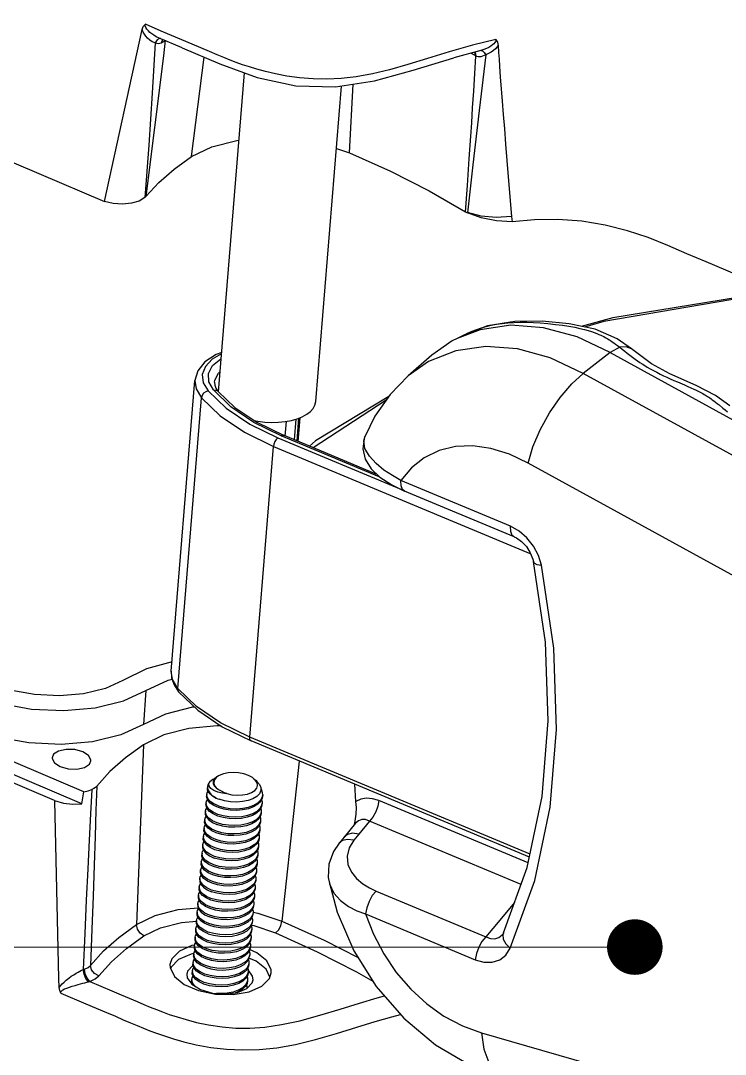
# Model space of a CAD drawing. Header units: millimetres. Extents: x 4697 to 5264, y 321 to 714.
# Drawn here: x 4830.36 to 4850.18, y 374.8 to 403.86 of the extents above; entities that cross this region are included whole.
import ezdxf

# ---------------------------------------------------------------- set-up
doc = ezdxf.new("R2010")
doc.units = ezdxf.units.MM
doc.layers.add('from', color=7, linetype='Continuous', lineweight=13)
doc.styles.add('wuwei', font='SimSun.ttf', dxfattribs={"width": 0.8, "oblique": 10})
doc.dimstyles.new('wuwei', dxfattribs={"dimscale": 2.5, "dimtxt": 2.5, "dimasz": 1.5, "dimexe": 0.3, "dimexo": 0.3, "dimgap": 0.5, "dimtad": 1, "dimdsep": 46, "dimtxsty": 'wuwei', "dimcen": 0, "dimclrd": 42, "dimclre": 82, "dimclrt": 82, "dimazin": 2, "dimtfac": 1, "dimtofl": 0, "dimtmove": 0, "dimatfit": 3, "dimfxl": 0, "dimlwd": 5, "dimlwe": 5, "dimarcsym": 0})

# ---------------------------------------------------------------- blocks, each defined once
blk = doc.blocks.new('A$C41F52299')
at = {"color": 7, "linetype": 'Continuous'}
for p, q in [((66.039, 118.568), (65.225, 118.915)), ((63.137, 109.855), (65.054, 118.64)), ((67.613, 117.899), (66.039, 118.568)), ((65.718, 117.962), (65.577, 118.025)), ((65.826, 118.112), (65.718, 117.962)), ((65.809, 117.933), (65.718, 117.962)), ((65.894, 118.227), (65.779, 118.281)), ((65.891, 117.924), (65.809, 117.933)), ((65.95, 118.185), (65.826, 118.112)), ((67.101, 117.713), (65.894, 118.227)), ((65.991, 118.186), (65.95, 118.185)), ((66.098, 118.129), (66.028, 117.953)), ((66.154, 118.026), (66.028, 117.953)), ((66.221, 118.088), (66.154, 118.026)), ((81.951, 117.844), (80.77, 117.508)), ((83.141, 118.13), (81.951, 117.844)), ((82.387, 117.576), (80.999, 117.205)), ((82.092, 117.311), (81.87, 117.438)), ((82.055, 117.495), (82.092, 117.311)), ((82.085, 117.477), (82.128, 117.29)), ((82.309, 117.555), (82.308, 117.555)), ((82.555, 117.479), (82.637, 117.354)), ((67.59, 112.151), (68.225, 117.235)), ((82.18, 117.268), (82.128, 117.29)), ((68.967, 100.127), (70.297, 116.431)), ((73.944, 99.638), (75.258, 115.757)), ((75.662, 112.342), (75.848, 115.85)), ((81.79, 112.038), (81.868, 113.201)), ((65.399, 112.734), (65.2, 110.053)), ((74.998, 112.563), (75.662, 112.342)), ((81.696, 110.666), (81.79, 112.038)), ((81.974, 111.729), (81.705, 109.279)), ((81.603, 109.333), (81.696, 110.666)), ((83.869, 110.1), (83.949, 109.083)), ((83.975, 108.816), (83.18, 108.867)), ((82.343, 103.298), (81.163, 102.854)), ((81.549, 103.046), (81.696, 103.117)), ((81.549, 103.046), (81.163, 102.854)), ((79.881, 101.999), (78.662, 100.94)), ((89.002, 102.127), (87.62, 101.065)), ((89.49, 102.4), (89.002, 102.127)), ((90.083, 102.318), (90.081, 102.319)), ((62.073, 79.675), (13.181, 100.482)), ((66.549, 85.843), (67.76, 100.704)), ((68.757, 100.623), (68.77, 100.47)), ((68.77, 100.47), (68.834, 100.31)), ((61.975, 79.057), (12.255, 100.215)), ((68.432, 100.174), (69.354, 99.286)), ((69.601, 99.357), (68.705, 100.221)), ((68.834, 100.31), (68.948, 100.145)), ((68.948, 100.145), (69.799, 99.326)), ((66.878, 84.958), (68.09, 99.819)), ((70.777, 98.563), (69.601, 99.357)), ((77.532, 99.694), (73.804, 97.268)), ((69.799, 99.326), (70.921, 98.569)), ((72.172, 97.88), (70.777, 98.563)), ((70.921, 98.569), (72.282, 97.903)), ((72.378, 97.863), (72.44, 98.616)), ((72.856, 97.663), (72.943, 98.734)), ((73.058, 98.774), (72.964, 97.618)), ((73.126, 98.802), (73.027, 97.592)), ((72, 97.766), (78.29, 95.14)), ((77.19, 95.786), (72.172, 97.88)), ((77.031, 95.921), (72.282, 97.903)), ((76.451, 97.832), (76.452, 97.835)), ((70.563, 82.471), (71.775, 97.332)), ((71.775, 97.332), (84.933, 91.839)), ((77.031, 95.921), (77.035, 95.935)), ((77.827, 95.362), (78.478, 95.05)), ((83.9, 93.25), (78.291, 95.591)), ((84.088, 92.709), (78.478, 95.05)), ((85.071, 91.446), (85.071, 91.445)), ((66.693, 85.14), (66.928, 84.787)), ((65.256, 84.85), (65.125, 83.122)), ((67.834, 84.037), (66.878, 84.958)), ((69.149, 83.006), (70.629, 82.281)), ((84.896, 76.488), (70.563, 82.471)), ((65.138, 82.085), (64.774, 72.888)), ((84.865, 76.339), (70.629, 82.281)), ((60.576, 79.232), (55.226, 81.502)), ((73.099, 81.25), (72.207, 73.064)), ((68.962, 80.492), (68.851, 80.412)), ((68.912, 80.463), (68.872, 80.437)), ((70.848, 80.275), (70.775, 80.344)), ((70.775, 80.344), (70.892, 80.248)), ((70.938, 80.138), (70.848, 80.275)), ((70.963, 79.998), (70.938, 80.138)), ((75.997, 79.175), (75.934, 80.067)), ((68.367, 79.539), (68.36, 79.453)), ((68.368, 79.478), (68.367, 79.539)), ((68.422, 79.33), (68.368, 79.478)), ((71.128, 79.273), (71.212, 79.443)), ((71.218, 79.436), (71.205, 79.359)), ((71.212, 79.443), (71.225, 79.522)), ((71.225, 79.522), (71.218, 79.436)), ((68.332, 79.109), (68.325, 79.023)), ((68.333, 79.048), (68.332, 79.109)), ((68.387, 78.9), (68.333, 79.048)), ((71.183, 79.006), (71.163, 78.904)), ((71.19, 79.092), (71.17, 78.99)), ((71.19, 79.092), (71.183, 79.006)), ((84.802, 76.042), (77.171, 79.227)), ((68.262, 78.25), (68.255, 78.164)), ((68.263, 78.19), (68.262, 78.25)), ((68.297, 78.68), (68.29, 78.594)), ((68.29, 78.594), (68.291, 78.533)), ((68.298, 78.619), (68.297, 78.68)), ((68.352, 78.471), (68.298, 78.619)), ((69.209, 78.442), (68.93, 78.522)), ((71.12, 78.233), (71.1, 78.131)), ((71.12, 78.233), (71.113, 78.147)), ((71.148, 78.577), (71.128, 78.474)), ((71.155, 78.663), (71.135, 78.56)), ((71.155, 78.663), (71.148, 78.577)), ((68.227, 77.821), (68.22, 77.735)), ((68.228, 77.76), (68.227, 77.821)), ((68.282, 77.612), (68.228, 77.76)), ((68.316, 78.042), (68.263, 78.19)), ((68.65, 78.114), (68.888, 78.007)), ((69.174, 78.012), (68.895, 78.093)), ((71.078, 77.718), (71.058, 77.615)), ((71.085, 77.804), (71.065, 77.701)), ((71.085, 77.804), (71.078, 77.718)), ((71.113, 78.148), (71.094, 78.049)), ((75.965, 78.066), (75.392, 77.365)), ((75.921, 78.012), (75.952, 78.172)), ((76.683, 78.181), (76.137, 77.512)), ((84.439, 74.944), (76.683, 78.181)), ((68.192, 77.391), (68.185, 77.305)), ((68.193, 77.33), (68.192, 77.391)), ((68.247, 77.182), (68.193, 77.33)), ((69.104, 77.153), (68.825, 77.234)), ((69.139, 77.583), (68.86, 77.663)), ((71.043, 77.288), (71.023, 77.186)), ((71.05, 77.374), (71.03, 77.272)), ((71.05, 77.374), (71.043, 77.288)), ((75.392, 77.365), (75.137, 77.051)), ((76.137, 77.512), (75.883, 77.201)), ((68.157, 76.961), (68.15, 76.876)), ((68.15, 76.876), (68.15, 76.83)), ((68.158, 76.901), (68.157, 76.961)), ((68.212, 76.753), (68.158, 76.901)), ((69.069, 76.723), (68.79, 76.804)), ((71.008, 76.859), (70.988, 76.756)), ((71.015, 76.945), (70.995, 76.842)), ((71.015, 76.945), (71.008, 76.859)), ((68.087, 76.102), (68.08, 76.017)), ((68.088, 76.042), (68.087, 76.102)), ((68.122, 76.532), (68.115, 76.446)), ((68.505, 76.399), (68.748, 76.289)), ((69.034, 76.294), (68.755, 76.375)), ((70.973, 76.429), (70.954, 76.333)), ((70.98, 76.515), (70.96, 76.413)), ((70.98, 76.515), (70.973, 76.429)), ((68.052, 75.673), (68.045, 75.587)), ((68.053, 75.612), (68.052, 75.673)), ((68.106, 75.464), (68.053, 75.612)), ((68.141, 75.894), (68.088, 76.042)), ((68.999, 75.864), (68.72, 75.945)), ((70.903, 75.57), (70.882, 75.468)), ((70.91, 75.656), (70.889, 75.554)), ((70.91, 75.656), (70.903, 75.57)), ((70.938, 76), (70.918, 75.897)), ((70.945, 76.086), (70.925, 75.983)), ((70.945, 76.086), (70.938, 76)), ((68.017, 75.243), (68.01, 75.158)), ((68.01, 75.158), (68.016, 75.068)), ((68.018, 75.182), (68.017, 75.243)), ((68.071, 75.035), (68.018, 75.182)), ((68.929, 75.005), (68.65, 75.086)), ((68.964, 75.435), (68.685, 75.516)), ((70.868, 75.141), (70.847, 75.038)), ((70.875, 75.227), (70.854, 75.124)), ((70.875, 75.227), (70.868, 75.141)), ((74.617, 75.072), (74.618, 75.069)), ((74.618, 75.069), (74.642, 74.967)), ((83.882, 71.676), (85.137, 75.137)), ((67.982, 74.814), (67.975, 74.728)), ((67.988, 74.725), (67.982, 74.814)), ((68.381, 74.672), (68.608, 74.571)), ((68.894, 74.576), (68.615, 74.656)), ((70.833, 74.711), (70.813, 74.61)), ((70.84, 74.797), (70.819, 74.695)), ((70.84, 74.797), (70.833, 74.711)), ((77.026, 74.595), (82.636, 72.254)), ((67.947, 74.384), (67.94, 74.299)), ((67.948, 74.323), (67.947, 74.384)), ((68.001, 74.176), (67.948, 74.323)), ((68.859, 74.146), (68.58, 74.227)), ((70.798, 74.282), (70.777, 74.179)), ((70.805, 74.368), (70.784, 74.265)), ((70.805, 74.368), (70.798, 74.282)), ((66.905, 73.651), (67.917, 73.746)), ((67.877, 73.525), (67.87, 73.439)), ((67.878, 73.464), (67.877, 73.525)), ((67.931, 73.317), (67.878, 73.464)), ((67.912, 73.955), (67.905, 73.869)), ((67.905, 73.869), (67.906, 73.808)), ((67.913, 73.894), (67.912, 73.955)), ((67.966, 73.746), (67.913, 73.894)), ((68.824, 73.717), (68.545, 73.797)), ((70.735, 73.509), (70.714, 73.406)), ((70.735, 73.509), (70.728, 73.423)), ((70.763, 73.852), (70.742, 73.75)), ((70.77, 73.938), (70.749, 73.836)), ((70.77, 73.938), (70.763, 73.852)), ((67.075, 72.996), (67.845, 73.068)), ((67.842, 73.096), (67.835, 73.01)), ((67.845, 73.02), (67.842, 73.096)), ((67.903, 72.876), (67.845, 73.02)), ((68.265, 73.39), (68.503, 73.282)), ((68.754, 72.858), (68.475, 72.938)), ((68.789, 73.287), (68.51, 73.368)), ((70.7, 73.079), (70.679, 72.977)), ((70.7, 73.079), (70.693, 72.993)), ((70.728, 73.423), (70.707, 73.32)), ((76.484, 73.434), (82.094, 71.092)), ((67.807, 72.666), (67.8, 72.58)), ((67.808, 72.605), (67.807, 72.666)), ((67.861, 72.458), (67.808, 72.605)), ((68.719, 72.428), (68.44, 72.509)), ((70.658, 72.564), (70.637, 72.461)), ((70.665, 72.65), (70.644, 72.547)), ((70.665, 72.65), (70.658, 72.564)), ((83.542, 72.466), (83.542, 72.466)), ((67.772, 72.237), (67.765, 72.151)), ((67.773, 72.176), (67.772, 72.237)), ((67.826, 72.028), (67.773, 72.176)), ((68.684, 71.999), (68.405, 72.079)), ((70.623, 72.134), (70.602, 72.032)), ((70.63, 72.22), (70.609, 72.118)), ((70.63, 72.22), (70.623, 72.134)), ((83.498, 72.394), (83.498, 72.394)), ((67.702, 71.378), (67.695, 71.292)), ((67.703, 71.319), (67.702, 71.378)), ((67.737, 71.807), (67.73, 71.721)), ((67.738, 71.746), (67.737, 71.807)), ((67.791, 71.599), (67.738, 71.746)), ((68.649, 71.569), (68.37, 71.65)), ((70.56, 71.361), (70.539, 71.259)), ((70.56, 71.361), (70.553, 71.275)), ((70.588, 71.705), (70.567, 71.602)), ((70.595, 71.79), (70.574, 71.688)), ((70.595, 71.79), (70.588, 71.705)), ((66.48, 70.844), (66.485, 70.689)), ((66.928, 71.102), (66.539, 70.712)), ((67.667, 70.948), (67.66, 70.862)), ((67.668, 70.887), (67.667, 70.948)), ((67.721, 70.74), (67.668, 70.887)), ((67.755, 71.17), (67.703, 71.319)), ((68.614, 71.14), (68.335, 71.22)), ((70.518, 70.846), (70.497, 70.743)), ((70.525, 70.931), (70.504, 70.829)), ((70.525, 70.931), (70.518, 70.846)), ((66.485, 70.689), (66.709, 70.231)), ((66.539, 70.712), (66.513, 70.631)), ((67.343, 70.347), (67.362, 70.165)), ((67.632, 70.519), (67.625, 70.433)), ((67.633, 70.458), (67.632, 70.519)), ((67.686, 70.31), (67.633, 70.458)), ((68.544, 70.281), (68.265, 70.361)), ((68.579, 70.71), (68.3, 70.791)), ((70.483, 70.416), (70.462, 70.314)), ((70.49, 70.502), (70.469, 70.399)), ((70.709, 70.244), (70.476, 70.574)), ((70.49, 70.502), (70.483, 70.416)), ((71.594, 70.208), (71.4, 70.605)), ((71.569, 70.127), (71.662, 70.423)), ((60.821, 69.668), (60.808, 70.14)), ((62.318, 69.963), (62.391, 69.98)), ((62.391, 69.98), (63.508, 69.505)), ((66.709, 70.231), (67.217, 69.822)), ((67.217, 69.822), (67.95, 69.51)), ((67.362, 70.165), (67.596, 69.835)), ((67.597, 70.089), (67.59, 70.003)), ((67.596, 69.835), (68.048, 69.561)), ((67.598, 70.028), (67.597, 70.089)), ((67.651, 69.88), (67.598, 70.028)), ((67.623, 69.819), (67.633, 69.829)), ((67.773, 69.738), (67.651, 69.88)), ((68.509, 69.851), (68.23, 69.932)), ((70.448, 69.987), (70.427, 69.884)), ((70.455, 70.072), (70.434, 69.97)), ((70.455, 70.072), (70.448, 69.987)), ((70.73, 70.071), (70.709, 70.244)), ((71.179, 69.737), (71.569, 70.127)), ((60.903, 69.384), (62.179, 68.841)), ((63.508, 69.505), (63.989, 69.301)), ((67.95, 69.51), (68.817, 69.334)), ((70.536, 69.455), (71.179, 69.737)), ((62.179, 68.841), (63.238, 68.39))]:
    blk.add_line(p, q, dxfattribs=at)
for points in [[(12.433, 131.433), (46.321, 117.012), (63.137, 109.855)], [(65.054, 118.64), (65.119, 118.808), (65.225, 118.915)], [(65.779, 118.281), (65.657, 118.352), (65.551, 118.425), (65.459, 118.499), (65.377, 118.577), (65.305, 118.66), (65.249, 118.747), (65.22, 118.834), (65.225, 118.915)], [(65.577, 118.025), (65.451, 118.11), (65.342, 118.205), (65.252, 118.304), (65.175, 118.407), (65.109, 118.518), (65.054, 118.64)], [(66.246, 118.111), (66.145, 117.302), (65.254, 110.108)], [(65.718, 117.962), (65.574, 115.399), (65.399, 112.734)], [(66.028, 117.953), (65.964, 117.931), (65.891, 117.924)], [(80.77, 117.508), (79.662, 117.165), (78.648, 116.854), (77.713, 116.592), (76.839, 116.385), (76.014, 116.236), (75.235, 116.145), (74.503, 116.108), (73.801, 116.119), (73.115, 116.174), (72.467, 116.264), (71.884, 116.377), (71.375, 116.498), (70.933, 116.619), (70.547, 116.736), (70.2, 116.85), (69.877, 116.965), (69.56, 117.084), (69.237, 117.212), (68.891, 117.355), (68.509, 117.516), (67.613, 117.899)], [(83.141, 118.13), (83.14, 118.084), (83.126, 118.033), (83.095, 117.977), (83.045, 117.918), (82.975, 117.857), (82.889, 117.796), (82.786, 117.736), (82.667, 117.678), (82.533, 117.623), (82.387, 117.576)], [(83.141, 118.13), (83.23, 118.009), (83.27, 117.835)], [(67.101, 117.713), (69.034, 116.891), (70.941, 116.197), (72.924, 115.768), (74.951, 115.709), (76.938, 116.02), (78.916, 116.567), (80.999, 117.205)], [(82.637, 117.354), (82.289, 114.509), (81.974, 111.729)], [(82.637, 117.354), (82.55, 117.311), (82.463, 117.279), (82.381, 117.259), (82.305, 117.251), (82.238, 117.255), (82.18, 117.268)], [(82.387, 117.576), (82.468, 117.556), (82.555, 117.479)], [(83.27, 117.835), (83.205, 117.744), (83.123, 117.655), (83.026, 117.57), (82.912, 117.489), (82.781, 117.416), (82.637, 117.354)], [(83.27, 117.835), (83.292, 117.479), (83.314, 117.125), (83.336, 116.769)], [(81.868, 113.201), (81.913, 113.879), (81.963, 114.639), (82.018, 115.494), (82.075, 116.407), (82.128, 117.29)], [(82.128, 117.29), (82.11, 117.3), (82.092, 117.311)], [(83.336, 116.769), (83.377, 116.214), (83.423, 115.619), (83.473, 114.982), (83.527, 114.299), (83.586, 113.567), (83.65, 112.784), (83.718, 111.947), (83.869, 110.1)], [(67.59, 112.151), (68.622, 112.65), (69.904, 112.979), (70.016, 112.99)], [(65.254, 110.108), (65.914, 110.827), (66.694, 111.509), (67.59, 112.151)], [(75.662, 112.342), (77.755, 111.398), (79.738, 110.393), (81.603, 109.333)], [(65.2, 110.053), (64.91, 109.88), (64.511, 109.763), (64.054, 109.721), (63.581, 109.754), (63.137, 109.855)], [(65.254, 110.108), (65.237, 110.089), (65.219, 110.071), (65.2, 110.053)], [(81.603, 109.333), (81.636, 109.314), (81.67, 109.296), (81.705, 109.279)], [(83.18, 108.867), (82.39, 109.028), (81.705, 109.279)], [(83.954, 109.083), (83.157, 109.042), (82.39, 109.111), (81.706, 109.285)], [(83.949, 109.083), (83.96, 108.949), (83.975, 108.816)], [(103.396, 102.729), (94.918, 106.337), (93.907, 106.767), (92.918, 107.188), (91.937, 107.606), (90.939, 108.008), (89.877, 108.361), (88.741, 108.648), (87.541, 108.848), (86.316, 108.941), (85.123, 108.925), (83.975, 108.816)], [(97.508, 105.072), (95.504, 104.942), (89.13, 103.913), (87.516, 103.472)], [(97.509, 104.988), (95.158, 104.824), (88.667, 103.721), (87.684, 103.438)], [(90.083, 102.318), (89.359, 102.836), (88.225, 103.328), (86.903, 103.597), (85.517, 103.729), (84.124, 103.728), (82.728, 103.503), (81.549, 103.044)], [(82.903, 103.53), (83.181, 103.583), (83.465, 103.623)], [(83.465, 103.623), (83.758, 103.651), (84.067, 103.67), (84.395, 103.679), (84.736, 103.678), (85.072, 103.667), (85.423, 103.646), (85.811, 103.614), (86.196, 103.573), (86.553, 103.528), (86.885, 103.477), (87.185, 103.424), (87.449, 103.369), (87.677, 103.314), (87.871, 103.26), (88.039, 103.207), (88.184, 103.156), (88.309, 103.108), (88.417, 103.064), (88.51, 103.022), (88.592, 102.983), (88.665, 102.946), (88.734, 102.91), (88.801, 102.873), (88.868, 102.834), (88.94, 102.79), (89.016, 102.742), (89.095, 102.689), (89.179, 102.632), (89.27, 102.566), (89.373, 102.49), (89.49, 102.4)], [(81.696, 103.117), (81.936, 103.223), (82.178, 103.318), (82.419, 103.401)], [(89.002, 102.127), (87.302, 102.93), (85.588, 103.402), (83.916, 103.526), (82.343, 103.298)], [(82.419, 103.401), (82.653, 103.469), (82.903, 103.53)], [(81.163, 102.854), (80.92, 102.727), (79.881, 101.999)], [(69.131, 102.139), (68.843, 102.032), (68.268, 101.65), (67.905, 101.194), (67.76, 100.704)], [(69.125, 102.063), (68.641, 101.786), (68.292, 101.422), (68.138, 101.015), (68.187, 100.589), (68.432, 100.174)], [(81.1, 102.221), (79.711, 101.671), (78.662, 100.94)], [(87.62, 101.065), (85.927, 101.863), (84.26, 102.319), (82.633, 102.44), (81.1, 102.221)], [(89.002, 102.127), (102.6, 94.678), (116.315, 87.888), (130.118, 81.771), (143.976, 76.342), (157.86, 71.612), (171.738, 67.592)], [(90.081, 102.319), (89.818, 102.426), (89.49, 102.4)], [(89.49, 102.4), (89.614, 102.3), (89.74, 102.199), (89.87, 102.096), (90.004, 101.994)], [(90.004, 101.994), (90.137, 101.894), (90.267, 101.801), (90.392, 101.713), (90.514, 101.631), (90.634, 101.552), (90.76, 101.473), (90.895, 101.391), (91.043, 101.304), (91.204, 101.213), (91.376, 101.122), (91.553, 101.032), (91.727, 100.948), (91.896, 100.869), (92.071, 100.79), (92.254, 100.71), (92.439, 100.63)], [(95.11, 99.414), (94.379, 99.941), (93.399, 100.447), (92.048, 101.04), (91.105, 101.559), (90.081, 102.319)], [(68.705, 100.221), (68.467, 100.64), (68.451, 101.069), (68.66, 101.469), (69.08, 101.814), (69.106, 101.825)], [(68.757, 100.623), (68.774, 100.728), (68.96, 101.083), (69.051, 101.158)], [(78.662, 100.94), (77.74, 99.994), (76.968, 98.882), (76.451, 97.832)], [(84.794, 96.474), (85.044, 97.306), (85.419, 98.18), (85.894, 99.043), (86.442, 99.843), (87.029, 100.531), (87.62, 101.065)], [(170.403, 66.51), (156.517, 70.533), (142.626, 75.265), (128.759, 80.698), (114.949, 86.818), (101.226, 93.612), (87.62, 101.065)], [(67.76, 100.704), (67.817, 100.281), (68.09, 99.819)], [(92.439, 100.63), (92.802, 100.475), (92.971, 100.402), (93.128, 100.333), (93.27, 100.268), (93.393, 100.21), (93.5, 100.158), (93.591, 100.111), (93.671, 100.07), (93.741, 100.031), (93.805, 99.995), (93.864, 99.96), (93.921, 99.925), (93.979, 99.888), (94.036, 99.85), (94.094, 99.811), (94.154, 99.768), (94.22, 99.72), (94.295, 99.664), (94.378, 99.601), (94.467, 99.531), (94.561, 99.458)], [(68.432, 100.174), (68.309, 100.131), (68.2, 100.048), (68.123, 99.939), (68.09, 99.819)], [(68.705, 100.221), (68.825, 100.218), (68.923, 100.171), (68.948, 100.145)], [(77.67, 99.892), (73.919, 97.616), (73.621, 97.344)], [(68.09, 99.819), (69.046, 98.898), (70.288, 98.06), (71.775, 97.332)], [(70.788, 98.659), (70.973, 98.622), (71.327, 98.579), (71.682, 98.561), (72.033, 98.57), (72.373, 98.604), (72.693, 98.663), (72.988, 98.747), (73.252, 98.852), (73.48, 98.978), (73.666, 99.121), (73.807, 99.279), (73.9, 99.449), (73.944, 99.638)], [(94.561, 99.458), (94.765, 99.296), (94.879, 99.206), (95.004, 99.108)], [(69.354, 99.286), (70.565, 98.469), (72, 97.766)], [(72, 97.766), (71.921, 97.692), (71.851, 97.583), (71.8, 97.457), (71.775, 97.332)], [(72.172, 97.88), (72.246, 97.909), (72.282, 97.903)], [(76.452, 97.835), (76.411, 97.721), (76.345, 97.203), (76.468, 96.678), (76.768, 96.191), (77.218, 95.759), (77.827, 95.362)], [(78.291, 95.591), (77.857, 95.839), (77.426, 96.126), (77.023, 96.457), (76.684, 96.828), (76.457, 97.228), (76.4, 97.624), (76.451, 97.832)], [(84.794, 96.474), (83.84, 96.936), (82.898, 97.23), (81.97, 97.36), (81.078, 97.323), (80.245, 97.121), (79.491, 96.758), (78.833, 96.244), (78.291, 95.591)], [(112.426, 82.069), (98.548, 88.94), (84.794, 96.474)], [(78.478, 95.05), (78.38, 95.129), (78.302, 95.321), (78.291, 95.591)], [(85.479, 91.261), (85.324, 91.764), (85.071, 92.241), (84.737, 92.663), (84.339, 93.006), (83.9, 93.25)], [(84.087, 92.709), (83.989, 92.787), (83.911, 92.979), (83.9, 93.25)], [(84.088, 92.709), (84.204, 92.652), (84.467, 92.468), (84.711, 92.21), (84.908, 91.902), (85.039, 91.575), (85.071, 91.446)], [(83.542, 72.466), (84.754, 75.814), (85.521, 79.442), (85.831, 83.297), (85.681, 87.319), (85.071, 91.445)], [(85.071, 91.445), (85.099, 91.388), (85.24, 91.304), (85.479, 91.261)], [(85.137, 75.137), (85.934, 78.887), (86.258, 82.868), (86.106, 87.015), (85.479, 91.261)], [(66.588, 86.322), (65.289, 85.956), (64.069, 85.371)], [(66.878, 84.958), (66.606, 85.42), (66.549, 85.843)], [(66.549, 85.843), (66.569, 85.495), (66.693, 85.14)], [(64.069, 85.371), (63.185, 84.961), (62.069, 84.688), (60.838, 84.581), (59.558, 84.644), (58.294, 84.875), (57.179, 85.249)], [(65.256, 84.85), (66.396, 85.377), (66.593, 85.427)], [(56.303, 84.694), (57.753, 84.208), (59.396, 83.907), (61.059, 83.826), (62.657, 83.964), (64.106, 84.319), (65.256, 84.85)], [(66.928, 84.787), (66.893, 84.847), (66.878, 84.958)], [(66.928, 84.787), (67.901, 83.849), (69.149, 83.006)], [(70.563, 82.471), (69.076, 83.199), (67.834, 84.037)], [(67.739, 84.006), (67.642, 83.996), (66.262, 83.65), (65.125, 83.122)], [(65.125, 83.122), (63.975, 82.59), (62.526, 82.234), (60.927, 82.096), (59.263, 82.176), (57.618, 82.477), (56.167, 82.964)], [(69.098, 83.041), (68.898, 83.049), (67.453, 82.913), (66.17, 82.584), (65.138, 82.085)], [(70.629, 82.281), (70.605, 82.297), (70.569, 82.366), (70.563, 82.471)], [(65.138, 82.085), (64.213, 81.42), (63.412, 80.711), (62.74, 79.964)], [(62.029, 81.719), (61.615, 81.832), (61.172, 81.847), (60.785, 81.761), (60.529, 81.594), (60.451, 81.419)], [(60.451, 81.419), (60.451, 81.378), (60.57, 81.153), (60.867, 80.963)], [(62.444, 81.258), (62.444, 81.305), (62.325, 81.53), (62.029, 81.719)], [(60.867, 80.963), (61.281, 80.85), (61.724, 80.836), (62.11, 80.921), (62.367, 81.088), (62.444, 81.258)], [(68.53, 80.208), (68.681, 80.314), (68.782, 80.356)], [(68.872, 80.437), (68.76, 80.337), (68.7, 80.222), (68.697, 80.102), (68.749, 79.986), (68.85, 79.876)], [(68.851, 80.412), (68.753, 80.288), (68.719, 80.152), (68.752, 80.011), (68.85, 79.876)], [(70.775, 80.344), (70.699, 80.401), (70.498, 80.507), (70.259, 80.589), (69.995, 80.64), (69.722, 80.659), (69.456, 80.644), (69.213, 80.595), (69.007, 80.516), (68.962, 80.492)], [(62.74, 79.964), (62.699, 78.738), (62.653, 77.397), (62.603, 75.933), (62.548, 74.349), (62.487, 72.647), (62.421, 70.804)], [(62.74, 79.964), (62.675, 79.899), (62.59, 79.84), (62.487, 79.789)], [(68.491, 79.614), (68.409, 79.763), (68.395, 79.882)], [(68.4, 79.941), (68.399, 79.922), (68.426, 79.769), (68.514, 79.619), (68.659, 79.478), (68.854, 79.353)], [(68.53, 80.208), (68.434, 80.07), (68.4, 79.941)], [(69.162, 79.609), (68.926, 79.663), (68.726, 79.745), (68.579, 79.846), (68.492, 79.962), (68.473, 80.086), (68.53, 80.208)], [(68.85, 79.876), (68.969, 79.795), (69.11, 79.725)], [(71.127, 79.897), (71.125, 79.736), (71.054, 79.581), (70.919, 79.442), (70.724, 79.324), (70.481, 79.234), (70.2, 79.176), (69.895, 79.153), (69.583, 79.166), (69.278, 79.214), (68.997, 79.294)], [(69.393, 79.586), (69.655, 79.53), (69.928, 79.508), (70.196, 79.519), (70.442, 79.564), (70.653, 79.639), (70.816, 79.741), (70.922, 79.863), (70.963, 79.998)], [(70.892, 80.248), (70.934, 80.211), (71.062, 80.058), (71.127, 79.897)], [(71.225, 79.522), (71.222, 79.622), (71.159, 79.803), (71.126, 79.847)], [(61.975, 79.057), (62.024, 79.362), (62.073, 79.675)], [(62.487, 79.789), (62.422, 78.553), (62.353, 77.203), (62.279, 75.731), (62.203, 74.139), (62.126, 72.431), (62.047, 70.585)], [(62.073, 79.675), (62.295, 79.724), (62.487, 79.789)], [(68.332, 79.109), (68.352, 79.194), (68.404, 79.274)], [(68.415, 79.244), (68.361, 79.392), (68.36, 79.453)], [(68.367, 79.539), (68.387, 79.623), (68.441, 79.706)], [(68.965, 78.952), (68.728, 79.059), (68.543, 79.188), (68.422, 79.33)], [(68.854, 79.353), (68.642, 79.475), (68.491, 79.614)], [(68.854, 79.353), (68.924, 79.322), (68.997, 79.294)], [(71.205, 79.359), (71.123, 79.189), (70.971, 79.036), (70.759, 78.908), (70.497, 78.811), (70.199, 78.748), (69.879, 78.723), (69.554, 78.735), (69.242, 78.784), (68.958, 78.866)], [(68.965, 78.952), (69.249, 78.87), (69.561, 78.821), (69.885, 78.809), (70.204, 78.834), (70.502, 78.896), (70.765, 78.993), (70.977, 79.121), (71.128, 79.273)], [(69.11, 79.725), (69.247, 79.647), (69.393, 79.586)], [(69.393, 79.586), (69.276, 79.594), (69.162, 79.609)], [(71.161, 79.268), (71.19, 79.166), (71.19, 79.092)], [(77.171, 79.227), (76.849, 79.325), (76.54, 79.349), (76.252, 79.298), (75.997, 79.175)], [(60.576, 79.232), (61.033, 79.096), (61.508, 79.037), (61.975, 79.057)], [(60.808, 70.14), (60.735, 73.165), (60.662, 76.191), (60.591, 79.219)], [(68.297, 78.68), (68.316, 78.764), (68.369, 78.844)], [(68.38, 78.814), (68.326, 78.962), (68.325, 79.023)], [(68.923, 78.436), (68.686, 78.544), (68.501, 78.672), (68.38, 78.814)], [(68.93, 78.522), (68.693, 78.63), (68.508, 78.758), (68.387, 78.9)], [(68.958, 78.866), (68.721, 78.973), (68.536, 79.102), (68.415, 79.244)], [(71.163, 78.904), (71.072, 78.738), (70.915, 78.591), (70.701, 78.468), (70.439, 78.375), (70.143, 78.316), (69.828, 78.293), (69.509, 78.307), (69.202, 78.356), (68.923, 78.436)], [(71.17, 78.99), (71.079, 78.824), (70.922, 78.677), (70.708, 78.554), (70.446, 78.461), (70.15, 78.402), (69.835, 78.379), (69.516, 78.393), (69.209, 78.442)], [(71.126, 78.838), (71.155, 78.736), (71.155, 78.663)], [(75.952, 78.172), (76, 78.539), (76.015, 78.877), (75.997, 79.175)], [(77.171, 79.227), (77.119, 78.942), (77.01, 78.649), (76.859, 78.385), (76.684, 78.181)], [(68.262, 78.25), (68.282, 78.335), (68.334, 78.414)], [(68.291, 78.533), (68.344, 78.385), (68.466, 78.243), (68.65, 78.114)], [(68.895, 78.093), (68.658, 78.2), (68.473, 78.329), (68.352, 78.471)], [(71.128, 78.474), (71.037, 78.309), (70.88, 78.161), (70.666, 78.038), (70.404, 77.945), (70.108, 77.886), (69.793, 77.864), (69.474, 77.877), (69.167, 77.926), (68.888, 78.007)], [(71.135, 78.56), (71.044, 78.395), (70.887, 78.247), (70.673, 78.124), (70.411, 78.031), (70.115, 77.972), (69.8, 77.95), (69.481, 77.963), (69.174, 78.012)], [(71.091, 78.408), (71.12, 78.307), (71.12, 78.233)], [(76.683, 78.181), (76.486, 78.254), (76.295, 78.259), (76.12, 78.198), (75.965, 78.066)], [(68.275, 77.526), (68.221, 77.674), (68.22, 77.735)], [(68.227, 77.821), (68.246, 77.905), (68.299, 77.985)], [(68.31, 77.955), (68.256, 78.103), (68.255, 78.164)], [(68.853, 77.577), (68.616, 77.685), (68.431, 77.813), (68.31, 77.955)], [(68.86, 77.663), (68.622, 77.771), (68.438, 77.899), (68.316, 78.042)], [(71.094, 78.049), (71.004, 77.882), (70.85, 77.735), (70.636, 77.611), (70.369, 77.516), (70.068, 77.456), (69.756, 77.434), (69.44, 77.448), (69.132, 77.497), (68.853, 77.577)], [(71.065, 77.701), (70.974, 77.536), (70.817, 77.388), (70.603, 77.265), (70.341, 77.172), (70.045, 77.113), (69.73, 77.091), (69.411, 77.104), (69.104, 77.153)], [(71.1, 78.131), (71.009, 77.965), (70.852, 77.818), (70.638, 77.695), (70.376, 77.602), (70.08, 77.543), (69.765, 77.52), (69.446, 77.534), (69.139, 77.583)], [(71.056, 77.979), (71.085, 77.877), (71.085, 77.804)], [(68.24, 77.096), (68.186, 77.244), (68.185, 77.305)], [(68.192, 77.391), (68.211, 77.475), (68.264, 77.556)], [(68.79, 76.804), (68.553, 76.912), (68.368, 77.04), (68.247, 77.182)], [(68.818, 77.148), (68.581, 77.255), (68.396, 77.384), (68.275, 77.526)], [(68.825, 77.234), (68.588, 77.341), (68.403, 77.47), (68.282, 77.612)], [(71.023, 77.186), (70.932, 77.02), (70.775, 76.873), (70.561, 76.75), (70.299, 76.657), (70.003, 76.598), (69.688, 76.575), (69.369, 76.589), (69.062, 76.638), (68.783, 76.718)], [(71.058, 77.615), (70.967, 77.45), (70.81, 77.302), (70.596, 77.179), (70.334, 77.086), (70.038, 77.027), (69.723, 77.005), (69.404, 77.018), (69.097, 77.067), (68.818, 77.148)], [(71.03, 77.272), (70.939, 77.106), (70.782, 76.959), (70.568, 76.836), (70.306, 76.743), (70.01, 76.684), (69.695, 76.661), (69.376, 76.675), (69.069, 76.723)], [(71.021, 77.549), (71.05, 77.448), (71.05, 77.374)], [(75.883, 77.201), (75.57, 77.245), (75.302, 77.181), (75.137, 77.051)], [(76.137, 77.512), (75.825, 77.556), (75.558, 77.495), (75.392, 77.365)], [(75.883, 77.201), (75.646, 76.811), (75.544, 76.392), (75.587, 75.964), (75.762, 75.572), (76.027, 75.24), (76.343, 74.971), (76.682, 74.759), (77.026, 74.595)], [(68.122, 76.532), (68.149, 76.635), (68.193, 76.694)], [(68.15, 76.83), (68.198, 76.679), (68.318, 76.532), (68.505, 76.399)], [(68.157, 76.961), (68.176, 77.046), (68.229, 77.126)], [(68.755, 76.375), (68.517, 76.482), (68.333, 76.611), (68.212, 76.753)], [(68.783, 76.718), (68.546, 76.826), (68.361, 76.954), (68.24, 77.096)], [(70.988, 76.756), (70.897, 76.591), (70.74, 76.443), (70.526, 76.32), (70.264, 76.227), (69.968, 76.168), (69.653, 76.146), (69.334, 76.159), (69.027, 76.208), (68.748, 76.289)], [(70.995, 76.842), (70.904, 76.677), (70.747, 76.529), (70.533, 76.406), (70.271, 76.313), (69.975, 76.254), (69.66, 76.232), (69.341, 76.245), (69.034, 76.294)], [(70.951, 76.69), (70.98, 76.589), (70.98, 76.515)], [(70.986, 77.12), (71.015, 77.018), (71.015, 76.945)], [(75.137, 77.051), (74.851, 76.621), (74.616, 75.972), (74.582, 75.299), (74.618, 75.068)], [(68.087, 76.102), (68.106, 76.187), (68.159, 76.267)], [(68.169, 76.237), (68.116, 76.385), (68.115, 76.446)], [(68.17, 76.335), (68.122, 76.487), (68.122, 76.532)], [(68.713, 75.859), (68.475, 75.967), (68.291, 76.095), (68.169, 76.237)], [(68.72, 75.945), (68.477, 76.056), (68.29, 76.188), (68.17, 76.335)], [(70.954, 76.333), (70.867, 76.168), (70.716, 76.021), (70.505, 75.897), (70.24, 75.801), (69.94, 75.74), (69.628, 75.716), (69.306, 75.729), (68.993, 75.778), (68.713, 75.859)], [(70.96, 76.413), (70.869, 76.247), (70.712, 76.099), (70.498, 75.977), (70.236, 75.884), (69.94, 75.825), (69.625, 75.802), (69.306, 75.816), (68.999, 75.864)], [(70.916, 76.261), (70.945, 76.159), (70.945, 76.086)], [(68.099, 75.378), (68.046, 75.526), (68.045, 75.587)], [(68.052, 75.673), (68.071, 75.757), (68.124, 75.838)], [(68.134, 75.808), (68.081, 75.956), (68.08, 76.017)], [(68.678, 75.43), (68.44, 75.537), (68.256, 75.666), (68.134, 75.808)], [(68.685, 75.516), (68.447, 75.623), (68.263, 75.752), (68.141, 75.894)], [(70.918, 75.897), (70.827, 75.732), (70.67, 75.584), (70.456, 75.461), (70.194, 75.368), (69.898, 75.309), (69.583, 75.287), (69.264, 75.3), (68.957, 75.349), (68.678, 75.43)], [(70.925, 75.983), (70.834, 75.818), (70.677, 75.67), (70.463, 75.547), (70.201, 75.454), (69.905, 75.395), (69.59, 75.372), (69.271, 75.386), (68.964, 75.435)], [(70.881, 75.831), (70.91, 75.73), (70.91, 75.656)], [(68.016, 75.068), (68.078, 74.928), (68.201, 74.794), (68.381, 74.672)], [(68.017, 75.243), (68.036, 75.328), (68.089, 75.408)], [(68.643, 75), (68.405, 75.108), (68.221, 75.236), (68.099, 75.378)], [(68.65, 75.086), (68.412, 75.194), (68.228, 75.322), (68.106, 75.464)], [(70.882, 75.468), (70.792, 75.302), (70.635, 75.155), (70.421, 75.032), (70.159, 74.939), (69.863, 74.88), (69.548, 74.857), (69.229, 74.871), (68.922, 74.92), (68.643, 75)], [(70.854, 75.124), (70.764, 74.959), (70.607, 74.811), (70.393, 74.688), (70.131, 74.595), (69.835, 74.536), (69.52, 74.513), (69.201, 74.527), (68.894, 74.576)], [(70.889, 75.554), (70.799, 75.388), (70.642, 75.24), (70.428, 75.118), (70.166, 75.025), (69.87, 74.966), (69.555, 74.943), (69.236, 74.957), (68.929, 75.005)], [(70.846, 75.402), (70.875, 75.3), (70.875, 75.227)], [(74.617, 75.072), (75.033, 73.53), (75.883, 71.55), (77.031, 69.723), (78.437, 68.102), (80.057, 66.744), (81.832, 65.701), (83.687, 65.019)], [(67.947, 74.384), (67.966, 74.469), (68.019, 74.549)], [(68.029, 74.519), (67.976, 74.667), (67.975, 74.728)], [(67.982, 74.814), (67.99, 74.864), (68.052, 74.986)], [(68.58, 74.227), (68.353, 74.329), (68.173, 74.45), (68.05, 74.584), (67.988, 74.725)], [(68.573, 74.141), (68.335, 74.249), (68.151, 74.377), (68.029, 74.519)], [(68.615, 74.656), (68.377, 74.764), (68.193, 74.893), (68.071, 75.035)], [(70.813, 74.61), (70.724, 74.446), (70.57, 74.299), (70.358, 74.176), (70.095, 74.081), (69.801, 74.022), (69.49, 73.998), (69.167, 74.011), (68.854, 74.06), (68.573, 74.141)], [(70.847, 75.038), (70.757, 74.873), (70.6, 74.725), (70.386, 74.602), (70.124, 74.509), (69.828, 74.45), (69.513, 74.428), (69.194, 74.441), (68.887, 74.49), (68.608, 74.571)], [(70.819, 74.695), (70.729, 74.529), (70.572, 74.381), (70.358, 74.259), (70.096, 74.166), (69.8, 74.107), (69.485, 74.084), (69.166, 74.098), (68.859, 74.146)], [(70.776, 74.542), (70.805, 74.441), (70.805, 74.368)], [(70.811, 74.972), (70.84, 74.871), (70.84, 74.797)], [(74.642, 74.967), (74.863, 74.5), (75.202, 74.118), (75.608, 73.819), (76.043, 73.595), (76.484, 73.434)], [(77.026, 74.595), (76.831, 74.368), (76.663, 74.075), (76.543, 73.75), (76.484, 73.434)], [(67.912, 73.955), (67.931, 74.039), (67.984, 74.119)], [(67.994, 74.09), (67.941, 74.238), (67.94, 74.299)], [(68.538, 73.712), (68.3, 73.819), (68.116, 73.948), (67.994, 74.09)], [(68.545, 73.797), (68.307, 73.905), (68.123, 74.034), (68.001, 74.176)], [(70.777, 74.179), (70.687, 74.014), (70.53, 73.866), (70.316, 73.743), (70.054, 73.65), (69.758, 73.591), (69.443, 73.569), (69.124, 73.582), (68.817, 73.631), (68.538, 73.712)], [(70.784, 74.265), (70.694, 74.1), (70.537, 73.952), (70.323, 73.829), (70.061, 73.736), (69.765, 73.677), (69.45, 73.654), (69.131, 73.668), (68.824, 73.717)], [(70.741, 74.113), (70.77, 74.012), (70.77, 73.938)], [(84.106, 74.025), (83.347, 73.11), (82.636, 72.254)], [(64.774, 72.888), (65.724, 73.348), (66.905, 73.651)], [(67.877, 73.525), (67.896, 73.61), (67.949, 73.69)], [(67.906, 73.808), (67.959, 73.66), (68.081, 73.518), (68.265, 73.39)], [(68.51, 73.368), (68.272, 73.476), (68.088, 73.604), (67.966, 73.746)], [(70.742, 73.75), (70.652, 73.584), (70.495, 73.437), (70.281, 73.314), (70.019, 73.221), (69.723, 73.162), (69.408, 73.139), (69.089, 73.153), (68.782, 73.201), (68.503, 73.282)], [(70.749, 73.836), (70.659, 73.67), (70.502, 73.522), (70.288, 73.4), (70.026, 73.307), (69.73, 73.248), (69.415, 73.225), (69.096, 73.239), (68.789, 73.287)], [(70.706, 73.684), (70.735, 73.582), (70.735, 73.509)], [(70.736, 73.516), (70.98, 73.472), (72.207, 73.064)], [(65.145, 72.305), (66.001, 72.719), (67.075, 72.996)], [(67.889, 72.801), (67.836, 72.949), (67.835, 73.01)], [(67.842, 73.096), (67.855, 73.162), (67.913, 73.264)], [(67.931, 73.22), (67.873, 73.364), (67.87, 73.439)], [(68.475, 72.938), (68.237, 73.046), (68.053, 73.174), (67.931, 73.317)], [(68.468, 72.853), (68.236, 72.957), (68.054, 73.082), (67.931, 73.22)], [(70.707, 73.32), (70.617, 73.155), (70.46, 73.007), (70.246, 72.884), (69.984, 72.791), (69.688, 72.732), (69.373, 72.71), (69.054, 72.723), (68.747, 72.772), (68.468, 72.853)], [(70.679, 72.977), (70.589, 72.811), (70.432, 72.663), (70.218, 72.54), (69.956, 72.448), (69.66, 72.389), (69.345, 72.366), (69.026, 72.38), (68.719, 72.428)], [(70.714, 73.406), (70.624, 73.24), (70.467, 73.093), (70.253, 72.97), (69.991, 72.877), (69.695, 72.818), (69.38, 72.795), (69.061, 72.809), (68.754, 72.858)], [(70.58, 72.723), (70.672, 72.888), (70.693, 72.993)], [(70.671, 73.254), (70.7, 73.153), (70.7, 73.079)], [(71.883, 72.465), (72.029, 72.611), (72.147, 72.829), (72.207, 73.064)], [(72.207, 73.064), (74.363, 72.089), (76.102, 71.202)], [(76.484, 73.434), (76.885, 72.392), (77.413, 71.388), (78.055, 70.445), (78.794, 69.588), (79.612, 68.836), (80.495, 68.205), (81.438, 67.705), (82.42, 67.359)], [(62.421, 70.804), (63.08, 71.539), (63.867, 72.236), (64.774, 72.888)], [(65.145, 72.305), (64.952, 72.443), (64.817, 72.655), (64.774, 72.888)], [(67.772, 72.237), (67.791, 72.321), (67.844, 72.401)], [(67.854, 72.372), (67.801, 72.52), (67.8, 72.58)], [(67.807, 72.666), (67.826, 72.751), (67.879, 72.831)], [(68.405, 72.079), (68.167, 72.187), (67.983, 72.315), (67.861, 72.458)], [(68.433, 72.423), (68.195, 72.531), (68.011, 72.659), (67.889, 72.801)], [(68.44, 72.509), (68.208, 72.614), (68.026, 72.738), (67.903, 72.876)], [(70.637, 72.461), (70.547, 72.296), (70.39, 72.148), (70.176, 72.025), (69.914, 71.932), (69.618, 71.873), (69.303, 71.85), (68.984, 71.864), (68.677, 71.913), (68.398, 71.994)], [(68.433, 72.423), (68.712, 72.342), (69.025, 72.293), (69.347, 72.28), (69.658, 72.304), (69.95, 72.362), (70.21, 72.454), (70.423, 72.576), (70.58, 72.723)], [(70.644, 72.547), (70.554, 72.381), (70.397, 72.234), (70.183, 72.111), (69.921, 72.018), (69.625, 71.959), (69.31, 71.936), (68.991, 71.95), (68.684, 71.999)], [(70.636, 72.824), (70.665, 72.723), (70.665, 72.65)], [(70.668, 72.853), (70.778, 72.833), (71.883, 72.465)], [(71.883, 72.465), (74.011, 71.502), (76.026, 70.474), (76.861, 69.993)], [(83.542, 72.466), (83.533, 72.448), (83.498, 72.394)], [(83.542, 72.466), (83.514, 72.377), (83.53, 72.144), (83.658, 71.9), (83.882, 71.676)], [(62.853, 70.274), (63.495, 70.99), (64.262, 71.67), (65.145, 72.305)], [(67.737, 71.807), (67.756, 71.892), (67.809, 71.972)], [(67.819, 71.942), (67.766, 72.09), (67.765, 72.151)], [(68.363, 71.564), (68.125, 71.672), (67.941, 71.8), (67.819, 71.942)], [(68.37, 71.65), (68.132, 71.758), (67.948, 71.886), (67.826, 72.028)], [(68.398, 71.994), (68.16, 72.101), (67.976, 72.23), (67.854, 72.372)], [(70.602, 72.032), (70.512, 71.866), (70.355, 71.718), (70.141, 71.596), (69.879, 71.503), (69.583, 71.444), (69.268, 71.421), (68.949, 71.435), (68.642, 71.483), (68.363, 71.564)], [(70.609, 72.118), (70.519, 71.952), (70.362, 71.804), (70.148, 71.681), (69.886, 71.589), (69.59, 71.53), (69.275, 71.507), (68.956, 71.521), (68.649, 71.569)], [(70.566, 71.966), (70.595, 71.864), (70.595, 71.79)], [(70.601, 72.395), (70.63, 72.294), (70.63, 72.22)], [(82.636, 72.254), (82.44, 72.027), (82.273, 71.734), (82.152, 71.409), (82.094, 71.092)], [(82.636, 72.254), (82.868, 72.17), (83.094, 72.163), (83.3, 72.23), (83.476, 72.369), (83.498, 72.394)], [(66.963, 71.531), (66.573, 71.141), (66.48, 70.844)], [(67.697, 71.405), (67.57, 71.383), (66.928, 71.102)], [(67.732, 71.835), (67.606, 71.813), (66.963, 71.531)], [(67.702, 71.378), (67.722, 71.465), (67.773, 71.542)], [(67.783, 71.514), (67.731, 71.662), (67.73, 71.721)], [(68.328, 71.134), (68.09, 71.242), (67.905, 71.371), (67.783, 71.514)], [(68.335, 71.22), (68.097, 71.328), (67.913, 71.456), (67.791, 71.599)], [(70.567, 71.602), (70.477, 71.437), (70.32, 71.289), (70.106, 71.166), (69.844, 71.073), (69.548, 71.014), (69.233, 70.991), (68.914, 71.005), (68.607, 71.054), (68.328, 71.134)], [(70.574, 71.688), (70.484, 71.522), (70.327, 71.375), (70.113, 71.252), (69.851, 71.159), (69.555, 71.1), (69.24, 71.077), (68.921, 71.091), (68.614, 71.14)], [(70.531, 71.536), (70.56, 71.435), (70.56, 71.361)], [(71.662, 70.423), (71.657, 70.579), (71.433, 71.037), (70.925, 71.446), (70.547, 71.607)], [(82.094, 71.092), (82.54, 70.966), (82.966, 70.965), (83.346, 71.089), (83.657, 71.33), (83.882, 71.676)], [(67.714, 70.654), (67.661, 70.801), (67.66, 70.862)], [(67.667, 70.948), (67.686, 71.033), (67.739, 71.113)], [(67.749, 71.083), (67.696, 71.231), (67.695, 71.292)], [(68.293, 70.705), (68.055, 70.813), (67.871, 70.941), (67.749, 71.083)], [(68.3, 70.791), (68.062, 70.899), (67.877, 71.028), (67.755, 71.17)], [(68.293, 70.705), (68.568, 70.625), (68.874, 70.576), (69.194, 70.562), (69.506, 70.584), (69.801, 70.642), (70.061, 70.732), (70.275, 70.852), (70.435, 70.998)], [(70.504, 70.829), (70.414, 70.663), (70.257, 70.516), (70.043, 70.393), (69.781, 70.3), (69.485, 70.241), (69.17, 70.218), (68.851, 70.232), (68.544, 70.281)], [(70.539, 71.259), (70.449, 71.093), (70.292, 70.945), (70.078, 70.822), (69.816, 70.73), (69.52, 70.671), (69.205, 70.648), (68.886, 70.662), (68.579, 70.71)], [(70.435, 70.998), (70.53, 71.166), (70.553, 71.275)], [(70.496, 71.106), (70.525, 71.005), (70.525, 70.931)], [(71.4, 70.605), (70.886, 71.019), (70.512, 71.178)], [(60.821, 69.668), (60.885, 69.762), (60.967, 69.856), (61.066, 69.952), (61.181, 70.051), (61.309, 70.15), (61.439, 70.243), (61.563, 70.326), (61.678, 70.397), (61.782, 70.457), (61.877, 70.508), (61.965, 70.55), (62.047, 70.585)], [(62.047, 70.585), (62.081, 70.598), (62.113, 70.609)], [(62.318, 69.963), (62.185, 70.129), (62.087, 70.354), (62.047, 70.585)], [(62.113, 70.609), (62.295, 70.694), (62.421, 70.804)], [(62.391, 69.98), (62.243, 70.141), (62.142, 70.37), (62.113, 70.609)], [(62.853, 70.274), (62.631, 70.387), (62.473, 70.58), (62.421, 70.804)], [(67.685, 70.803), (67.657, 70.791), (67.384, 70.5), (67.343, 70.347)], [(67.679, 70.224), (67.626, 70.372), (67.625, 70.433)], [(67.632, 70.519), (67.651, 70.603), (67.704, 70.683)], [(68.23, 69.932), (67.992, 70.039), (67.808, 70.168), (67.686, 70.31)], [(68.258, 70.275), (68.02, 70.383), (67.836, 70.512), (67.714, 70.654)], [(68.265, 70.361), (68.027, 70.469), (67.843, 70.597), (67.721, 70.74)], [(70.462, 70.314), (70.371, 70.148), (70.215, 70), (70.001, 69.878), (69.739, 69.785), (69.443, 69.726), (69.128, 69.703), (68.809, 69.717), (68.502, 69.765), (68.223, 69.846)], [(70.497, 70.743), (70.407, 70.578), (70.25, 70.43), (70.036, 70.307), (69.774, 70.214), (69.478, 70.155), (69.163, 70.132), (68.844, 70.146), (68.537, 70.195), (68.258, 70.275)], [(70.469, 70.399), (70.378, 70.234), (70.222, 70.086), (70.008, 69.963), (69.746, 69.871), (69.45, 69.812), (69.135, 69.789), (68.816, 69.803), (68.509, 69.851)], [(70.461, 70.677), (70.49, 70.576), (70.49, 70.502)], [(60.903, 69.384), (60.91, 69.443), (60.945, 69.499), (61.009, 69.55), (61.097, 69.597), (61.207, 69.643), (61.337, 69.689), (61.483, 69.735), (61.636, 69.78), (61.781, 69.822), (61.914, 69.858), (62.032, 69.891), (62.137, 69.918), (62.231, 69.942), (62.318, 69.963)], [(62.391, 69.98), (62.664, 70.109), (62.853, 70.274)], [(67.645, 69.805), (67.602, 69.889), (67.59, 70.003)], [(67.597, 70.089), (67.616, 70.174), (67.668, 70.254)], [(68.223, 69.846), (67.985, 69.954), (67.801, 70.082), (67.679, 70.224)], [(70.434, 69.97), (70.343, 69.804), (70.187, 69.657), (69.973, 69.534), (69.711, 69.441), (69.415, 69.382), (69.1, 69.359), (68.863, 69.369)], [(70.427, 69.884), (70.336, 69.718), (70.18, 69.571), (69.966, 69.448), (69.843, 69.405)], [(70.391, 69.818), (70.42, 69.717), (70.42, 69.643)], [(70.415, 69.618), (70.688, 69.908), (70.73, 70.071)], [(70.426, 70.247), (70.455, 70.146), (70.455, 70.072)], [(60.903, 69.384), (60.843, 69.519), (60.821, 69.668)], [(63.989, 69.301), (64.807, 68.951), (65.155, 68.803), (65.477, 68.67), (65.787, 68.545), (66.104, 68.423), (66.45, 68.299), (66.847, 68.167), (67.308, 68.029), (67.841, 67.89), (68.461, 67.76), (69.149, 67.657), (69.856, 67.601), (70.575, 67.596), (71.343, 67.65), (72.189, 67.774), (73.127, 67.975), (74.147, 68.251), (75.188, 68.567), (76.177, 68.875), (77.087, 69.145), (77.448, 69.242)], [(68.048, 69.561), (68.651, 69.386), (69.312, 69.335)], [(68.817, 69.334), (69.715, 69.315), (70.536, 69.455)], [(69.312, 69.335), (69.932, 69.416), (70.415, 69.618)], [(63.238, 68.39), (63.69, 68.198), (64.096, 68.024), (64.463, 67.868), (64.803, 67.725), (65.127, 67.592), (65.453, 67.463), (65.802, 67.333), (66.198, 67.196), (66.658, 67.05), (67.196, 66.898), (67.828, 66.747), (68.571, 66.611), (69.379, 66.516), (70.198, 66.478), (71.042, 66.501), (71.942, 66.595), (72.904, 66.765), (73.934, 67.013), (75.004, 67.321), (76.033, 67.641), (76.972, 67.929), (77.826, 68.173), (78.275, 68.289)], [(82.42, 67.359), (82.535, 66.526), (82.782, 65.836), (83.146, 65.332), (83.605, 65.044), (83.687, 65.019)], [(82.42, 67.359), (96.457, 63.293), (110.505, 58.507), (124.526, 53.014), (138.491, 46.825), (152.369, 39.955), (166.123, 32.42)]]:
    blk.add_lwpolyline(points, dxfattribs=at)

msp = doc.modelspace()

# ---------------------------------------------------------------- block references
at = {"xscale": 0.55, "yscale": 0.55, "zscale": 0.55}
msp.add_blockref('A$C41F52299', (4797.989, 338.359), dxfattribs=at)

# ---------------------------------------------------------------- leaders
at = {"layer": 'from', "color": 4}
msp.add_leader([(4847.63, 377.815), (4774.945, 377.815)], dimstyle='wuwei', override={"dimasz": 2.5, "dimldrblk": 'DotSmall'}, dxfattribs=at)

doc.saveas('drawing.dxf')
